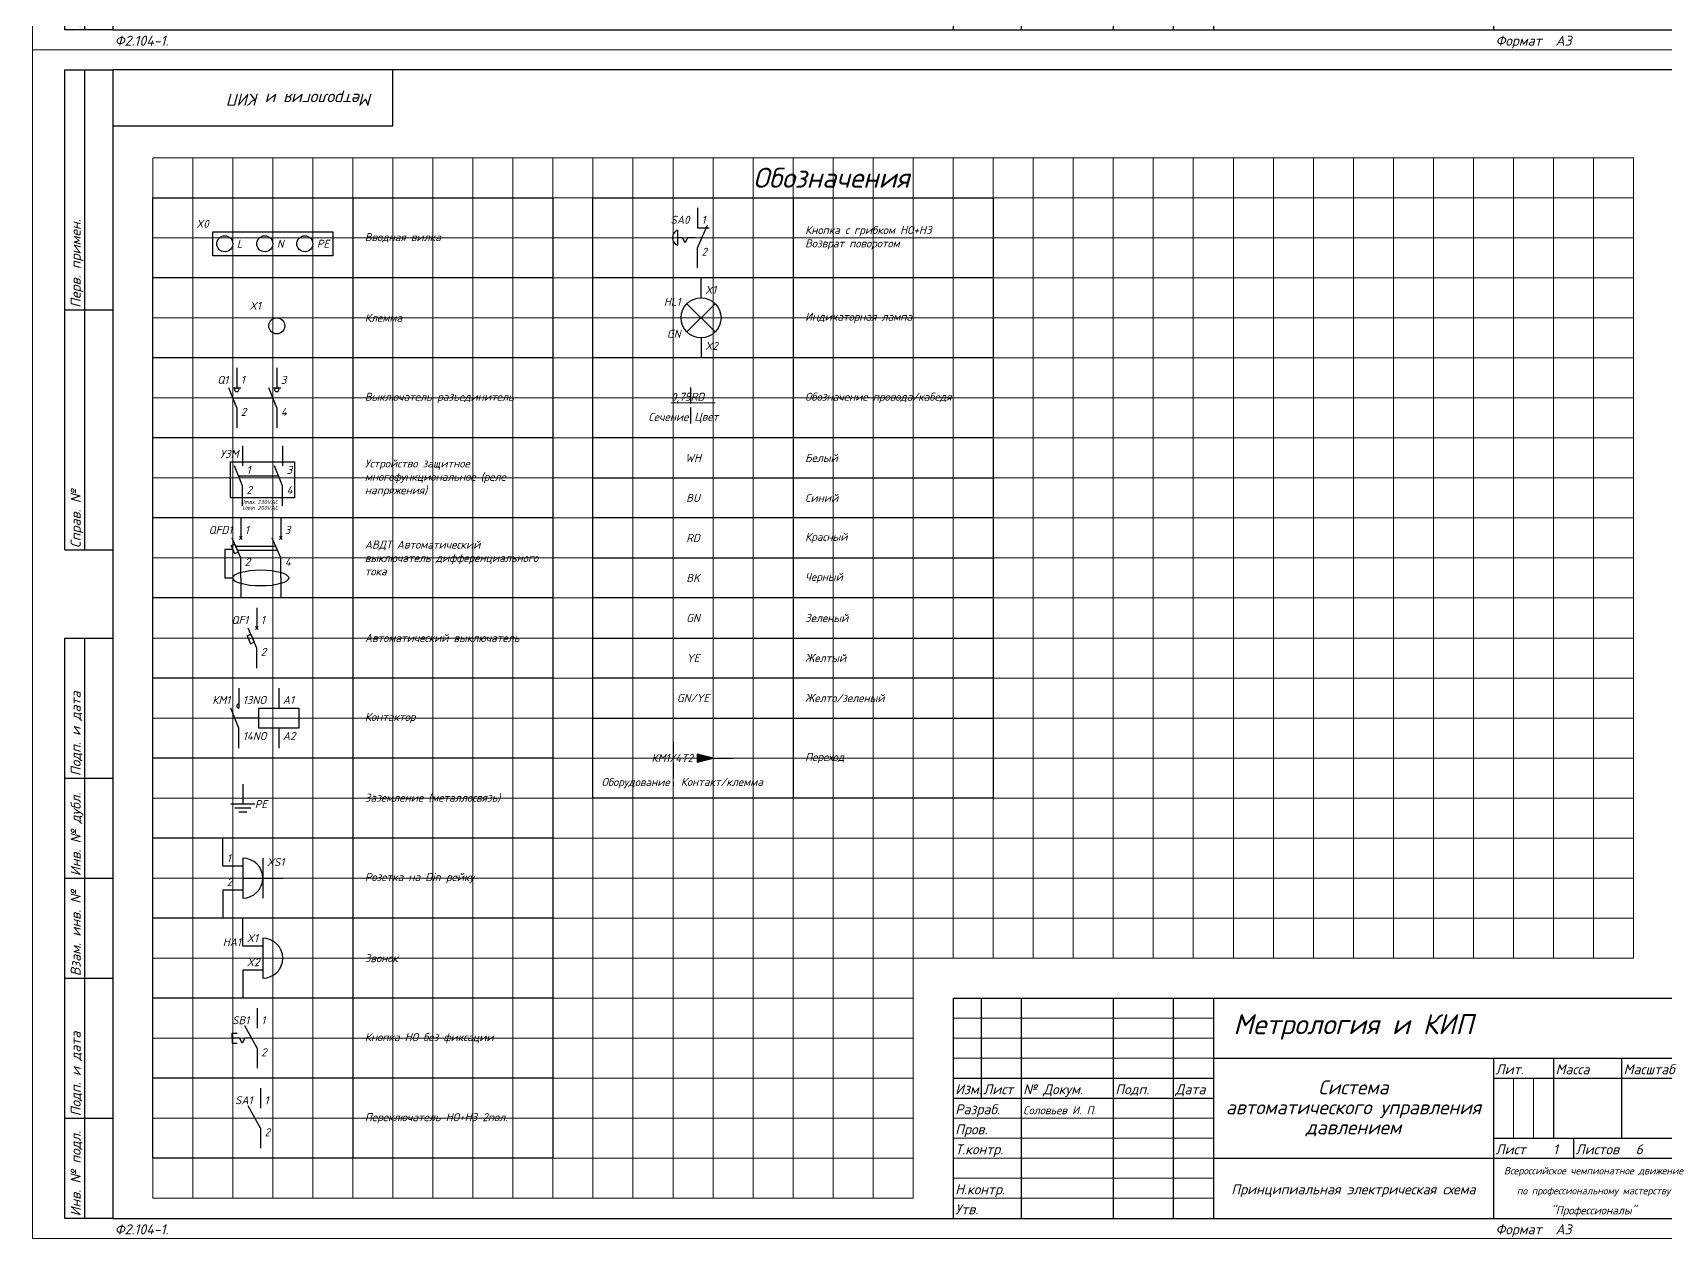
# Model space of a CAD drawing. Header units: millimetres. Extents: x 0 to 53000, y -591 to 24400.
# Drawn here: x 5900 to 6307.9, y -591 to -289.7 of the extents above; entities that cross this region are included whole.
import ezdxf
from ezdxf.enums import TextEntityAlignment as Align

# ---------------------------------------------------------------- set-up
doc = ezdxf.new("R2010")
doc.units = ezdxf.units.MM
doc.linetypes.add('Ш4х1_Гост_ЕСКД', pattern=[5, 4, -1])
for name, color, linetype, lineweight in [('4', 4, 'Continuous', 15), ('Основная', 7, 'Continuous', 30), ('Тонкая для кабелей', 7, 'Continuous', 15), ('Штриховая', 7, 'Ш4х1_Гост_ЕСКД', 30)]:
    doc.layers.add(name, color=color, linetype=linetype, lineweight=lineweight)
doc.layers.add('Привязки', color=2, linetype='Continuous', lineweight=0, plot=False, transparency=0.8)
doc.layers.add('рамка', color=253, linetype='Continuous', lineweight=5, transparency=0.8)
doc.styles.add('текст', font='isocpeui.ttf')

# ---------------------------------------------------------------- blocks, each defined once
blk = doc.blocks.new('*U109')
for p, q in [((8, 232), (8, 292)), ((8, 292), (20, 292)), ((13, 232), (13, 292)), ((90, 292), (90, 292)), ((90, 292), (90, 292)), ((90, 278), (90, 292)), ((90, 292), (90, 292)), ((90, 292), (90, 292)), ((90, 292), (90, 292)), ((20, 278), (90, 278)), ((8, 232), (20, 232)), ((8, 172), (8, 232)), ((13, 172), (13, 232)), ((8, 172), (20, 172)), ((8, 115), (8, 150)), ((8, 150), (20, 150)), ((13, 115), (13, 150)), ((8, 90), (8, 115)), ((8, 115), (20, 115)), ((13, 90), (13, 115)), ((8, 65), (8, 90)), ((8, 90), (20, 90)), ((13, 65), (13, 90)), ((8, 30), (8, 65)), ((8, 65), (20, 65)), ((13, 30), (13, 65)), ((230, 60), (415, 60)), ((230, 60), (230, 5)), ((237, 60), (237, 35)), ((247, 60), (247, 5)), ((270, 60), (270, 5)), ((285, 60), (285, 5)), ((295, 60), (295, 5)), ((295, 45), (415, 45)), ((365, 45), (365, 20)), ((380, 45), (380, 25)), ((397, 45), (397, 25)), ((230, 40), (295, 40)), ((365, 40), (415, 40)), ((230, 35), (295, 35)), ((8, 5), (8, 30)), ((8, 30), (20, 30)), ((13, 5), (13, 30)), ((365, 25), (415, 25)), ((385, 25), (385, 20)), ((295, 20), (415, 20)), ((365, 20), (365, 5)), ((20, 5), (8, 5))]:
    blk.add_line(p, q)
blk.add_lwpolyline([(20, 5), (415, 5), (415, 292), (20, 292)], close=True)
at = {"layer": '4'}
for p, q in [((230, 55), (295, 55)), ((230, 50), (295, 50)), ((230, 45), (295, 45)), ((370, 40), (370, 25)), ((375, 40), (375, 25)), ((230, 30), (295, 30)), ((230, 25), (295, 25)), ((230, 20), (295, 20)), ((230, 15), (295, 15)), ((230, 10), (295, 10))]:
    blk.add_line(p, q, dxfattribs=at)
at = {"layer": 'Привязки'}
blk.add_lwpolyline([(0, 0), (420, 0), (420, 297), (0, 297)], close=True, dxfattribs=at)
at = {"layer": 'рамка'}
blk.add_lwpolyline([(0, 297), (420, 297), (420, 0), (0, 0)], close=True, dxfattribs=at)
at = {"style": 'текст'}
for s, p in [('Перв. примен.', (12, 232.5)), ('Справ. №', (12, 172.5)), ('Подп. и дата', (12, 115.5)), ('Инв. № дубл.', (12, 90.5)), ('Взам. инв. №', (12, 65.5)), ('Подп. и дата', (12, 30.5)), ('Инв. № подл.', (12, 5.5))]:
    blk.add_text(s, height=2.5, rotation=90, dxfattribs=at).set_placement(p)
for s, height, p in [('Лит.', 2.5, (365.5, 41)), ('Масса', 2.5, (380.5, 41)), ('Масштаб', 2.5, (397.5, 41)), ('Изм.', 2.5, (230.5, 36)), ('Лист', 2.5, (237.5, 36)), ('№ Докум.', 2.5, (247.5, 36)), ('Подп.', 2.5, (270.5, 36)), ('Дата', 2.5, (285.5, 36)), ('Разраб.', 2.5, (230.5, 31)), ('Пров.', 2.5, (230.5, 26)), ('Т.контр.', 2.5, (230.5, 21)), ('Лист', 2.5, (365.5, 21)), ('Листов', 2.5, (385.5, 21)), ('Н.контр.', 2.5, (230.5, 11)), ('Утв.', 2.5, (230.5, 6)), ('Ф2.104-1а.', 0.005, (20, 4.99)), ('Ф2.104-1.', 2.5, (20.5, 1)), ('Формат', 2.5, (365.5, 1)), ('А3', 2.5, (380.5, 1))]:
    blk.add_text(s, height=height, dxfattribs=at).set_placement(p)
for tag, p, height in [('12', (90, 292), 0.00000373), ('13', (90, 292), 0.00000373), ('27', (90, 292), 0.00000522), ('29', (105, 279), 3.5), ('ИЗМ4', (230.5, 56), 2.5), ('ЛИСТИЗМ4', (237.5, 56), 2.5), ('№ДОКУМИЗМ4', (247.5, 56), 2.5), ('ПОДПИЗМ4', (270.5, 56), 2.5), ('ДАТАИЗМ4', (285.5, 56), 2.5), ('28', (415, 60), 0.0000438), ('ИЗМ3', (230.5, 51), 2.5), ('ЛИСТИЗМ3', (237.5, 51), 2.5), ('№ДОКУМИЗМ3', (247.5, 51), 2.5), ('ПОДПИЗМ3', (270.5, 51), 2.5), ('ДАТАИЗМ3', (285.5, 51), 2.5), ('ОБОЗНАЧЕНИЕ', (300, 51), 5), ('ИЗМ2', (230.5, 46), 2.5), ('ЛИСТИЗМ2', (237.5, 46), 2.5), ('№ДОКУМИЗМ2', (247.5, 46), 2.5), ('ПОДПИЗМ2', (270.5, 46), 2.5), ('ДАТАИЗМ2', (285.5, 46), 2.5), ('ИЗМ1', (230.5, 41), 2.5), ('ЛИСТИЗМ1', (237.5, 41), 2.5), ('№ДОКУМИЗМ1', (247.5, 41), 2.5), ('ПОДПИЗМ1', (270.5, 41), 2.5), ('ДАТАИЗМ1', (285.5, 41), 2.5), ('РАЗРАБ', (247.5, 31), 2.5), ('ДАТАРАЗРАБ', (285.5, 31), 2.5), ('ПРОВ', (247.5, 26), 2.5), ('ДАТАПРОВ', (285.5, 26), 2.5), ('ТКОНТР', (247.5, 21), 2.5), ('ДАТАТКОНТР', (285.5, 21), 2.5), ('ЛИСТОВ', (400.5, 21), 2.5), ('10', (230.5, 16), 2.5), ('11', (247.5, 16), 2.5), ('НКОНТР', (247.5, 11), 2.5), ('ДАТАНКОНТР', (285.5, 11), 2.5), ('УТВ', (247.5, 6), 2.5), ('ДАТАУТВ', (285.5, 6), 2.5)]:
    blk.add_attdef(tag, p, '', height=height, dxfattribs=at)
for tag, p, height, rotation in [('ОБОЗНАЧЕНИЕ-ВЕРХ', (85, 286), 3.5, 180), ('ПРИМЕНЯЕМОСТЬ', (19, 232.5), 2.5, 90), ('СПРАВ№', (19, 172.5), 2.5, 90), ('ДАТАУЧЁТАДУБЛ', (19, 115.5), 2.5, 90), ('ИНВ№ДУБЛ', (19, 90.5), 2.5, 90), ('ВЗАМИНВ№', (19, 65.5), 2.5, 90), ('ДАТАУЧЁТА', (19, 30.5), 2.5, 90), ('ИНВ№ПОДЛ', (19, 5.5), 2.5, 90)]:
    blk.add_attdef(tag, p, '', height=height, rotation=rotation, dxfattribs=at)
blk.add_attdef('30', text='', height=5, dxfattribs=at).set_placement((355, 64), align=Align.MIDDLE)
for tag, height, p in [('НАИМЕНОВАНИЕ1', 5, (330, 36)), ('НАИМЕНОВАНИЕ2', 3.5, (330, 31)), ('МАССА', 3.5, (388.5, 31)), ('МАСШТАБ', 3.5, (406, 31)), ('НАИМЕНОВАНИЕ3', 3.5, (330, 26)), ('НАИМЕНОВАНИЕ4', 2.5, (330, 21)), ('ЛИСТ', 2.5, (380.5, 21)), ('МАТЕРИАЛ1', 2.5, (330, 16)), ('ПРЕДПРИЯТИЕ1', 3.5, (390, 16)), ('МАТЕРИАЛ2', 2.5, (330, 11)), ('ПРЕДПРИЯТИЕ2', 3.5, (390, 11)), ('МАТЕРИАЛ3', 2.5, (330, 6)), ('ПРЕДПРИЯТИЕ3', 3.5, (390.02, 6))]:
    blk.add_attdef(tag, text='', height=height, dxfattribs=at).set_placement(p, align=Align.CENTER)
for tag, p in [('ЛИТЕРА', (367.5, 31)), ('ЛИТЕРА2', (372.5, 31)), ('ЛИТЕРА3', (377.5, 31))]:
    blk.add_attdef(tag, text='', height=2.5, dxfattribs=at).set_placement(p, align=Align.RIGHT)
for tag, p in [('ИНДЕКС', (367.5, 31)), ('ИНДЕКС2', (372.5, 31)), ('ИНДЕКС3', (377.5, 31))]:
    blk.add_attdef(tag, text='', height=2.5, dxfattribs=at).set_placement(p, align=Align.TOP_LEFT)

msp = doc.modelspace()

# ---------------------------------------------------------------- hatches: boundary and pattern name
at = {"layer": 'Основная'}
h = msp.add_hatch(color=256, dxfattribs=at)
h.dxf.hatch_style = 1
h.paths.add_polyline_path([(6070, -471), (6066, -470), (6066, -471)])
h.paths.add_polyline_path([(6070, -471), (6066, -471), (6066, -472)])

# ---------------------------------------------------------------- linework, layer by layer
for p, q in [((5930, -331), (5980, -331)), ((5930, -351), (5930, -331)), ((5980, -331), (5980, -351)), ((5980, -331), (6030, -331)), ((6030, -331), (6030, -351)), ((6040, -331), (6090, -331)), ((6040, -351), (6040, -331)), ((6066.125, -333.5), (6066.125, -338.5)), ((6090, -331), (6090, -351)), ((6090, -331), (6140, -331)), ((6140, -331), (6140, -351)), ((6066.125, -343.5), (6068.625, -337.875)), ((6066.125, -338.5), (6068.9928, -338.5)), ((5945, -339.5), (5975, -339.5)), ((5945, -345.5), (5945, -339.5)), ((5975, -339.5), (5975, -345.5)), ((6061.125, -339.125), (6061.125, -342.875)), ((6062.375, -341), (6061.125, -341)), ((6063, -342.25), (6062.375, -341)), ((6063.625, -341), (6063, -342.25)), ((6065.5, -341), (6063.625, -341)), ((6067.23611, -341), (6066.75, -341)), ((5975, -345.5), (5945, -345.5)), ((6066.125, -348.5), (6066.125, -343.5)), ((5980, -351), (5930, -351)), ((5930, -371), (5930, -351)), ((6030, -351), (5980, -351)), ((5980, -351), (5980, -371)), ((6030, -351), (6030, -371)), ((6090, -351), (6040, -351)), ((6040, -371), (6040, -351)), ((6067, -356), (6067, -351)), ((6140, -351), (6090, -351)), ((6090, -351), (6090, -371)), ((6140, -351), (6140, -371)), ((6063.46447, -357.46447), (6070.53553, -364.53553)), ((6063.46447, -364.53553), (6070.53553, -357.46447)), ((6067, -366), (6067, -371)), ((5980, -371), (5930, -371)), ((5930, -391), (5930, -371)), ((6030, -371), (5980, -371)), ((5980, -371), (5980, -391)), ((6030, -371), (6030, -391)), ((6090, -371), (6040, -371)), ((6040, -391), (6040, -371)), ((6140, -371), (6090, -371)), ((6090, -371), (6090, -391)), ((6140, -371), (6140, -391)), ((5951, -373.5), (5951, -378.5)), ((5961, -373.5), (5961, -378.5)), ((5951, -383.5), (5949, -378.5)), ((5950, -378.5), (5952, -378.5)), ((5961, -383.5), (5959, -378.5)), ((5960, -378.5), (5962, -378.5)), ((5950, -381), (5960.00059, -381.00149)), ((5951, -383.5), (5951, -388.5)), ((5961, -383.5), (5961, -388.5)), ((5980, -391), (5930, -391)), ((5930, -411), (5930, -391)), ((6030, -391), (5980, -391)), ((5980, -391), (5980, -411)), ((6030, -391), (6030, -411)), ((6090, -391), (6040, -391)), ((6040, -411), (6040, -391)), ((6140, -391), (6090, -391)), ((6090, -391), (6090, -411)), ((6140, -391), (6140, -411)), ((5952.43966, -393), (5952.43966, -398)), ((5962.43966, -393), (5962.43966, -398)), ((5949.43966, -397), (5965.43966, -397)), ((5949.43966, -406), (5949.43966, -397)), ((5952.43966, -403), (5950.43966, -398)), ((5962.43966, -403), (5960.43966, -398)), ((5965.43966, -397), (5965.43966, -406)), ((5951.44025, -400.50149), (5961.43966, -400.5)), ((5952.43966, -408), (5952.43966, -403)), ((5962.43966, -408), (5962.43966, -403)), ((6040, -401), (6140, -401)), ((5965.43966, -406), (5949.43966, -406)), ((5980, -411), (5930, -411)), ((5930, -431), (5930, -411)), ((5952, -411), (5952, -416)), ((5962, -411), (5962, -416)), ((6030, -411), (5980, -411)), ((5980, -411), (5980, -431)), ((6030, -411), (6030, -431)), ((6090, -411), (6040, -411)), ((6040, -431), (6040, -411)), ((6140, -411), (6090, -411)), ((6090, -411), (6090, -431)), ((6140, -411), (6140, -431)), ((5952, -421), (5949.87931, -416.05172)), ((5952.35355, -415.64645), (5951.64645, -416.35355)), ((5951.64645, -415.64645), (5952.35355, -416.35355)), ((5952, -416), (5952.35355, -415.64645)), ((5962, -421), (5959.87931, -416.05172)), ((5962.35355, -415.64645), (5961.64645, -416.35355)), ((5961.64645, -415.64645), (5962.35355, -416.35355)), ((5962, -416), (5962.35355, -415.64645)), ((5950.02051, -418.91978), (5948, -418.91978)), ((5948, -418.91978), (5948, -426)), ((5949.59194, -417.91978), (5950.51108, -417.52586)), ((5949.59194, -417.91978), (5950.44908, -419.91978)), ((5950.44908, -419.91978), (5951.36823, -419.52586)), ((5950.51108, -417.52586), (5951.36823, -419.52586)), ((5950.72537, -418.02586), (5960.72537, -418.02586)), ((5951.15394, -419.02586), (5961.15394, -419.02586)), ((5952, -426), (5952, -421)), ((5962, -426), (5962, -421)), ((6040, -421), (6140, -421)), ((5948, -426), (5950, -426)), ((5952, -426), (5952, -431)), ((5962, -426), (5962, -431)), ((5980, -431), (5930, -431)), ((5930, -451), (5930, -431)), ((6030, -431), (5980, -431)), ((5980, -431), (5980, -451)), ((6030, -431), (6030, -451)), ((6090, -431), (6040, -431)), ((6040, -451), (6040, -431)), ((6140, -431), (6090, -431)), ((6090, -431), (6090, -451)), ((6140, -431), (6140, -451)), ((5956, -433.5), (5956, -438.5)), ((5953.59194, -440.41978), (5954.51108, -440.02586)), ((5953.59194, -440.41978), (5954.44908, -442.41978)), ((5956, -443.5), (5953.87931, -438.55172)), ((5954.51108, -440.02586), (5955.36823, -442.02586)), ((5956.35355, -438.14645), (5955.64645, -438.85355)), ((5955.64645, -438.14645), (5956.35355, -438.85355)), ((5956, -438.5), (5956.35355, -438.14645)), ((5954.44908, -442.41978), (5955.36823, -442.02586)), ((5956, -448.5), (5956, -443.5)), ((6040, -441), (6140, -441)), ((5980, -451), (5930, -451)), ((5930, -471), (5930, -451)), ((6030, -451), (5980, -451)), ((5980, -451), (5980, -471)), ((6030, -451), (6030, -471)), ((6090, -451), (6040, -451)), ((6040, -461), (6040, -451)), ((6140, -451), (6090, -451)), ((6090, -451), (6090, -461)), ((6140, -451), (6140, -461)), ((5951.5, -453.5), (5951.5, -458.5)), ((5961.5, -453.5), (5961.5, -458.5)), ((5951.5, -463.5), (5949.5, -458.5)), ((5956.5, -458.5), (5966.5, -458.5)), ((5956.5, -463.5), (5956.5, -458.5)), ((5966.5, -458.5), (5966.5, -463.5)), ((5956.5, -461), (5950.5, -461)), ((5951.5, -468.5), (5951.5, -463.5)), ((5966.5, -463.5), (5956.5, -463.5)), ((5961.5, -463.5), (5961.5, -468.5)), ((6040, -461), (6140, -461)), ((6040, -481), (6040, -461)), ((6090, -461), (6090, -481)), ((6140, -461), (6140, -481)), ((5980, -471), (5930, -471)), ((5930, -491), (5930, -471)), ((6030, -471), (5980, -471)), ((5980, -471), (5980, -491)), ((6030, -471), (6030, -491)), ((6070, -471), (6066, -470)), ((6066, -470), (6066, -472)), ((6066, -472), (6070, -471)), ((6070, -471), (6075, -471)), ((5952.5, -477.5), (5952.5, -482.5)), ((6090, -481), (6040, -481)), ((6140, -481), (6090, -481)), ((5955.5, -482.5), (5949.5, -482.5)), ((5954.5, -483.5), (5950.5, -483.5)), ((5953.5, -484.5), (5951.5, -484.5)), ((5980, -491), (5930, -491)), ((5930, -511), (5930, -491)), ((5947.5, -498), (5947.5, -491)), ((6030, -491), (5980, -491)), ((5980, -491), (5980, -511)), ((6030, -491), (6030, -511)), ((5952.5, -496), (5952.5, -506)), ((5957.5, -496), (5957.5, -506)), ((5952.5, -498), (5947.5, -498)), ((5952.5, -501), (5962.5, -501)), ((5952.5, -504), (5947.5, -504)), ((5947.5, -504), (5947.5, -511)), ((5980, -511), (5930, -511)), ((5930, -531), (5930, -511)), ((5952.5, -518), (5952.5, -511)), ((6030, -511), (5980, -511)), ((5980, -511), (5980, -531)), ((6030, -511), (6030, -531)), ((5957.5, -518), (5952.5, -518)), ((5957.5, -516), (5957.5, -526)), ((5957.5, -524), (5952.5, -524)), ((5952.5, -524), (5952.5, -531)), ((5980, -531), (5930, -531)), ((5930, -551), (5930, -531)), ((5956.125, -533.5), (5956.125, -538.5)), ((6030, -531), (5980, -531)), ((5980, -531), (5980, -551)), ((6030, -531), (6030, -551)), ((5956.125, -543.5), (5953, -537.875)), ((5949.875, -539.75), (5951.125, -539.75)), ((5949.875, -541), (5949.875, -539.75)), ((5951.75, -541), (5949.875, -541)), ((5949.875, -541), (5949.875, -542.25)), ((5949.875, -542.25), (5951.125, -542.25)), ((5952.375, -542.25), (5951.75, -541)), ((5953, -541), (5952.375, -542.25)), ((5954.73611, -541), (5953, -541)), ((5956.125, -543.5), (5956.125, -548.5)), ((5980, -551), (5930, -551)), ((5930, -571), (5930, -551)), ((5956.93966, -553.5), (5956.93966, -558.5)), ((6030, -551), (5980, -551)), ((5980, -551), (5980, -571)), ((6030, -551), (6030, -571)), ((5956.93966, -563.5), (5953.81466, -557.875)), ((5956.93966, -563.5), (5956.93966, -568.5)), ((5980, -571), (5930, -571)), ((6030, -571), (5980, -571))]:
    msp.add_line(p, q, dxfattribs=at)
for centre, radius in [((5948, -342.5), 2), ((5958, -342.5), 2), ((5968, -342.5), 2), ((6067, -361), 5), ((5961, -363), 2), ((5951, -379), 0.5), ((5961, -379), 0.5)]:
    msp.add_circle(centre, radius, dxfattribs=at)
for centre, radius, start, end in [((6061.90625, -341), 2.03125, 112.6198649, 247.3801351), ((5951.5, -458), 0.5, 90, 270), ((5952.5, -501), 5, 270, 90), ((5957.5, -521), 5, 270, 90)]:
    msp.add_arc(centre, radius, start, end, dxfattribs=at)
msp.add_ellipse((5957, -426), major_axis=(-7, 0), ratio=0.285714286, dxfattribs=at)
at = {"layer": 'Привязки'}
for p, q in [((5930, -321), (6300, -321)), ((5930, -581), (5930, -321)), ((5940, -321), (5940, -581)), ((5950, -321), (5950, -581)), ((5960, -321), (5960, -581)), ((5970, -321), (5970, -581)), ((5980, -321), (5980, -581)), ((5990, -321), (5990, -581)), ((6000, -321), (6000, -581)), ((6010, -321), (6010, -581)), ((6020, -321), (6020, -581)), ((6030, -321), (6030, -581)), ((6040, -321), (6040, -581)), ((6050, -321), (6050, -581)), ((6060, -321), (6060, -581)), ((6070, -321), (6070, -581)), ((6080, -321), (6080, -581)), ((6090, -321), (6090, -581)), ((6100, -321), (6100, -581)), ((6110, -321), (6110, -581)), ((6120, -321), (6120, -521)), ((6130, -321), (6130, -521)), ((6140, -321), (6140, -521)), ((6150, -321), (6150, -521)), ((6160, -321), (6160, -521)), ((6170, -321), (6170, -521)), ((6180, -321), (6180, -521)), ((6190, -321), (6190, -521)), ((6200, -321), (6200, -521)), ((6210, -321), (6210, -521)), ((6220, -321), (6220, -521)), ((6230, -321), (6230, -521)), ((6240, -321), (6240, -521)), ((6250, -321), (6250, -521)), ((6260, -321), (6260, -521)), ((6270, -321), (6270, -521)), ((6280, -321), (6280, -521)), ((6290, -321), (6290, -521)), ((6300, -321), (6300, -521)), ((5930, -331), (6300, -331)), ((5930, -341), (6300, -341)), ((5930, -351), (6300, -351)), ((5930, -361), (6300, -361)), ((5930, -371), (6300, -371)), ((5930, -381), (6300, -381)), ((5930, -391), (6300, -391)), ((5930, -401), (6300, -401)), ((5930, -411), (6300, -411)), ((5930, -421), (6300, -421)), ((5930, -431), (6300, -431)), ((5930, -441), (6300, -441)), ((5930, -451), (6300, -451)), ((5930, -461), (6300, -461)), ((5930, -471), (6300, -471)), ((5930, -481), (6300, -481)), ((5930, -491), (6300, -491)), ((5930, -501), (6300, -501)), ((5930, -511), (6300, -511)), ((5930, -521), (6120, -521)), ((6300, -521), (6120, -521)), ((6120, -521), (6120, -581)), ((5930, -531), (6120, -531)), ((5930, -541), (6120, -541)), ((5930, -551), (6120, -551)), ((5930, -561), (6120, -561)), ((5930, -571), (6120, -571)), ((6120, -581), (5930, -581))]:
    msp.add_line(p, q, dxfattribs=at)
at = {"layer": 'Тонкая для кабелей'}
msp.add_line((6070.5, -382.2), (6059.5, -382.2), dxfattribs=at)
at = {"layer": 'Штриховая'}
for p, q in [((6064.38516, -378.4322), (6064.38516, -387.9104)), ((6060, -467), (6060, -478))]:
    msp.add_line(p, q, dxfattribs=at)

# ---------------------------------------------------------------- block references
msp.add_blockref('*U109', (5900, -294))
ref = msp.add_blockref('*U109', (5900, -591))
ref.add_attrib('ОБОЗНАЧЕНИЕ', 'Метрология и КИП', (6200, -540), dxfattribs={"height": 5, "style": 'текст'})
ref.add_attrib('ОБОЗНАЧЕНИЕ-ВЕРХ', 'Метрология и КИП', (5985, -305), dxfattribs={"height": 3, "rotation": 180, "style": 'текст'})
ref.add_attrib('НАИМЕНОВАНИЕ1', 'Система', dxfattribs={"height": 3.5, "style": 'текст'}).set_placement((6230, -555), align=Align.CENTER)
ref.add_attrib('НАИМЕНОВАНИЕ2', 'автоматического управления', dxfattribs={"height": 3.5, "style": 'текст'}).set_placement((6230, -560), align=Align.CENTER)
ref.add_attrib('НАИМЕНОВАНИЕ3', 'давлением', dxfattribs={"height": 3.5, "style": 'текст'}).set_placement((6230, -565), align=Align.CENTER)
ref.add_attrib('РАЗРАБ', 'Соловьев И. П.', (6147.5, -560), dxfattribs={"height": 2, "style": 'текст'})
ref.add_attrib('ЛИСТОВ', '6', (6300.5, -570), dxfattribs={"height": 2.5, "style": 'текст'})
ref.add_attrib('ЛИСТ', '1', dxfattribs={"height": 2.5, "style": 'текст'}).set_placement((6280.5, -570), align=Align.CENTER)
ref.add_attrib('МАТЕРИАЛ2', 'Принципиальная электрическая схема', dxfattribs={"height": 2.5, "style": 'текст'}).set_placement((6230, -580), align=Align.CENTER)
ref.add_attrib('ПРЕДПРИЯТИЕ1', 'Всероссийское чемпионатное движение', dxfattribs={"height": 1.8, "style": 'текст'}).set_placement((6290, -575), align=Align.CENTER)
ref.add_attrib('ПРЕДПРИЯТИЕ2', 'по профессиональному мастерству', dxfattribs={"height": 1.8, "style": 'текст'}).set_placement((6290, -580), align=Align.CENTER)
ref.add_attrib('ПРЕДПРИЯТИЕ3', '"Профессионалы"', dxfattribs={"height": 2, "style": 'текст'}).set_placement((6290.02045, -585), align=Align.CENTER)

# ---------------------------------------------------------------- texts
at = {"layer": 'Основная', "style": 'текст'}
for s, width, heights, insert, char_height, attachment_point in [('Обозначения', 61.6342055, [9.9986], (6080, -326), 5, 4), ('X0', 10, [0], (5944, -338.5), 2, 9), ('1', 3, [0], (6067.125, -337.5), 2, 7), ('Кнопка с грибком НО+НЗ\\PВозврат поворотом', 46.8631649, [15.03875], (6093, -341), 2, 4), ('L', 5, [0], (5951, -342.5), 2, 4), ('N', 5, [0], (5961, -342.5), 2, 4), ('PE', 5, [0], (5971, -342.5), 2, 4), ('Вводная вилка', 41.4161511, [2.33491], (5983, -341), 2, 4), ('2', 3, [0], (6067.125, -345.5), 2, 7), ('X1', 3, [0], (6068, -355), 2, 7), ('X1', 10, [0], (5957, -359), 2, 9), ('Клемма', 41.4161511, [2.33491], (5983, -361), 2, 4), ('Индикаторная лампа', 41.4161511, [2.33491], (6093, -361), 2, 4), ('X2', 3, [0], (6068, -369), 2, 7), ('1', 3, [0], (5952, -377.5), 2, 7), ('3', 3, [0], (5962, -377.5), 2, 7), ('Выключатель-разъединитель', 41.4161511, [2.33491], (5983, -381), 2, 4), ('Обозначение провода/кабедя', 41.4161511, [2.33491], (6093, -381), 2, 4), ('2', 3, [0], (5952, -385.5), 2, 7), ('4', 3, [0], (5962, -385.5), 2, 7), ('Сечение', 11.4279908, [2.33491], (6058.85032, -385.76364), 2, 5), ('Цвет', 11.4279908, [2.33491], (6068.30303, -385.97683), 2, 5), ('УЗМ', 5.8793103, [0], (5951.43966, -396), 2, 9), ('WH', 41.4161511, [2.33491], (6065, -396), 2, 5), ('Белый', 41.4161511, [2.33491], (6093, -396), 2, 4), ('1', 3, [0], (5953.43966, -400), 2, 7), ('3', 3, [0], (5963.43966, -400), 2, 7), ('Устройство защитное многофункциональное (реле напряжения)', 46.5568767, [14.66688], (5983, -401), 2, 4), ('2', 3, [0], (5953.43966, -405), 2, 7), ('4', 3, [0], (5963.43966, -405), 2, 7), ('Umax 230VAC', 12.2395477, [0], (5961.31897, -407.50324), 1, 9), ('BU', 41.4161511, [2.33491], (6065, -406), 2, 5), ('Синий', 41.4161511, [2.33491], (6093, -406), 2, 4), ('Umin 200VAC', 14.3469034, [0], (5961.31897, -409), 1, 9), ('1', 3, [0], (5953, -415), 2, 7), ('3', 3, [0], (5963, -415), 2, 7), ('RD', 41.4161511, [2.33491], (6065, -416), 2, 5), ('Красный', 41.4161511, [2.33491], (6093, -416), 2, 4), ('АВДТ Автоматический выключатель дифференциального тока', 46.3645442, [16.16388], (5983, -421), 2, 4), ('2', 3, [0], (5953, -423), 2, 7), ('4', 3, [0], (5963, -423), 2, 7), ('BK', 41.4161511, [2.33491], (6065, -426), 2, 5), ('Черный', 41.4161511, [2.33491], (6093, -426), 2, 4), ('1', 3, [0], (5957, -437.5), 2, 7), ('GN', 41.4161511, [2.33491], (6065, -436), 2, 5), ('Зеленый', 41.4161511, [2.33491], (6093, -436), 2, 4), ('Автоматический выключатель', 41.4161511, [2.33491], (5983, -441), 2, 4), ('2', 3, [0], (5957, -445.5), 2, 7), ('YE', 41.4161511, [2.33491], (6065, -446), 2, 5), ('Желтый', 41.4161511, [2.33491], (6093, -446), 2, 4), ('КМ1', 5.8793103, [0], (5949.37931, -457.5), 2, 9), ('13NO', 3, [0], (5952.5, -457.5), 2, 7), ('А1', 3, [0], (5962.5, -457.5), 2, 7), ('GN/YE', 41.4161511, [2.33491], (6065, -456), 2, 5), ('Желто/зеленый', 41.4161511, [2.33491], (6093, -456), 2, 4), ('Контактор', 41.4161511, [2.33491], (5983, -461), 2, 4), ('14NO', 3, [0], (5952.5, -466.5), 2, 7), ('А2', 3, [0], (5962.5, -466.5), 2, 7), ('КМ1/4T2', 10, [0], (6065, -471), 2, 6), ('Переход', 41.4161511, [2.33491], (6093, -471), 2, 4), ('Оборудование', 11.4279908, [2.33491], (6050.66234, -477.26364), 2, 5), ('Контакт/клемма', 11.4279908, [2.33491], (6072.20672, -476.96135), 2, 5), ('Заземление (металлосвязь)', 41.4161511, [2.33491], (5983, -481), 2, 4), ('PE', 5, [0], (5955.5, -482.5), 2, 4), ('1', 3, [0], (5948.5, -497), 2, 7), ('XS1', 3, [0], (5958.5, -498), 2, 7), ('2', 3, [0], (5948.5, -503), 2, 7), ('Розетка на Din-рейку', 41.4161511, [2.33491], (5983, -501), 2, 4), ('HA1', 3, [0], (5947.5, -518), 2, 7), ('X1', 3, [0], (5953.5, -517), 2, 7), ('X2', 3, [0], (5953.5, -523), 2, 7), ('Звонок', 41.4161511, [2.33491], (5983, -521), 2, 4), ('1', 3, [0], (5957.125, -537.5), 2, 7), ('Кнопка НО без фиксации', 41.4161511, [2.33491], (5983, -541), 2, 4), ('2', 3, [0], (5957.125, -545.5), 2, 7), ('1', 3, [0], (5957.93966, -557.5), 2, 7), ('Переключатель НО+НЗ 2пол.', 41.4161511, [2.33491], (5983, -561), 2, 4), ('2', 3, [0], (5957.93966, -565.5), 2, 7)]:
    msp.add_mtext_dynamic_manual_height_columns(s, width=width, gutter_width=200, heights=heights, dxfattribs=dict(at, insert=insert, char_height=char_height, attachment_point=attachment_point))
at = {"layer": 'Основная', "char_height": 2, "width": 3.8793103, "attachment_point": 9, "style": 'текст'}
for s, insert in [('SА0', (6064.125, -337.5)), ('HL1', (6061.87931, -358)), ('GN', (6061.87931, -366)), ('Q1', (5948.87931, -377.5)), ('QFD1', (5949.87931, -415)), ('QF1', (5953.87931, -437.5)), ('SB1', (5954.125, -537.5)), ('SА1', (5954.93966, -557.5))]:
    msp.add_mtext(s, dxfattribs=dict(at, insert=insert))
at = {"layer": 'Тонкая для кабелей', "insert": (6059.5, -382.2), "char_height": 2, "attachment_point": 7, "style": 'текст'}
msp.add_mtext_dynamic_manual_height_columns('0,75RD', width=10, gutter_width=200, heights=[0], dxfattribs=at)

doc.saveas('drawing.dxf')
